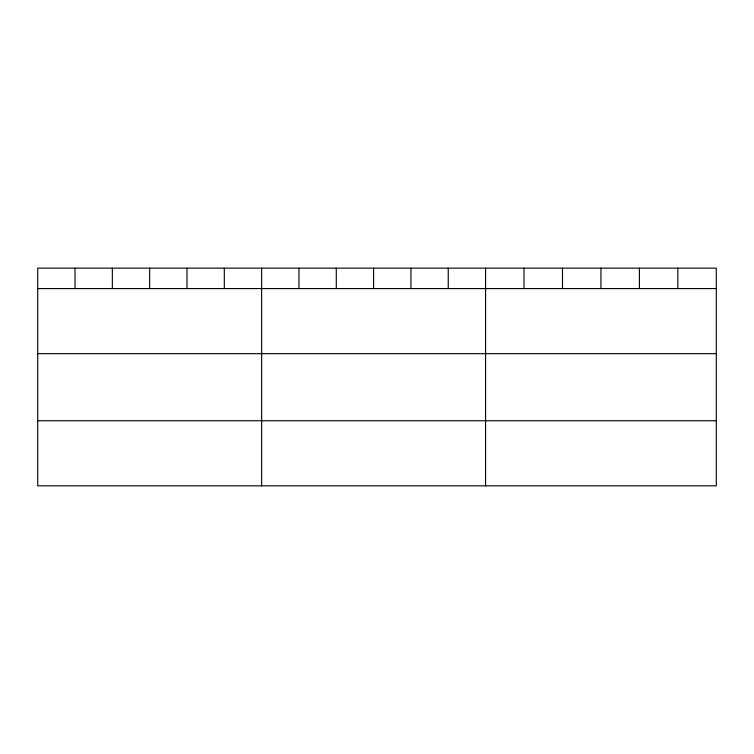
<?xml version="1.0" encoding="UTF-8"?>
<svg xmlns="http://www.w3.org/2000/svg" width="754" height="754" viewBox="0 0 754 754"><rect width="100%" height="100%" fill="white"/><g stroke="black" fill="none" stroke-linecap="round" stroke-linejoin="round"><path stroke-width="1.13" d="M716.3 288.575L716.3 485.849L37.7 485.849L37.7 268.151L716.3 268.151L716.3 288.575L37.7 288.575M37.7 353.673L716.3 353.673M37.7 420.751L716.3 420.751M677.846 268.151L677.846 288.575M639.392 268.151L639.392 288.575M600.938 268.151L600.938 288.575M562.484 268.151L562.484 288.575M524.03 268.151L524.03 288.575M485.576 268.151L485.576 485.849M448.253 268.151L448.253 288.575M410.93 268.151L410.93 288.575M373.607 268.151L373.607 288.575M336.284 268.151L336.284 288.575M298.961 268.151L298.961 288.575M261.638 268.151L261.638 485.849M224.315 268.151L224.315 288.575M186.992 268.151L186.992 288.575M149.669 268.151L149.669 288.575M112.346 268.151L112.346 288.575M75.023 268.151L75.023 288.575"/></g></svg>
